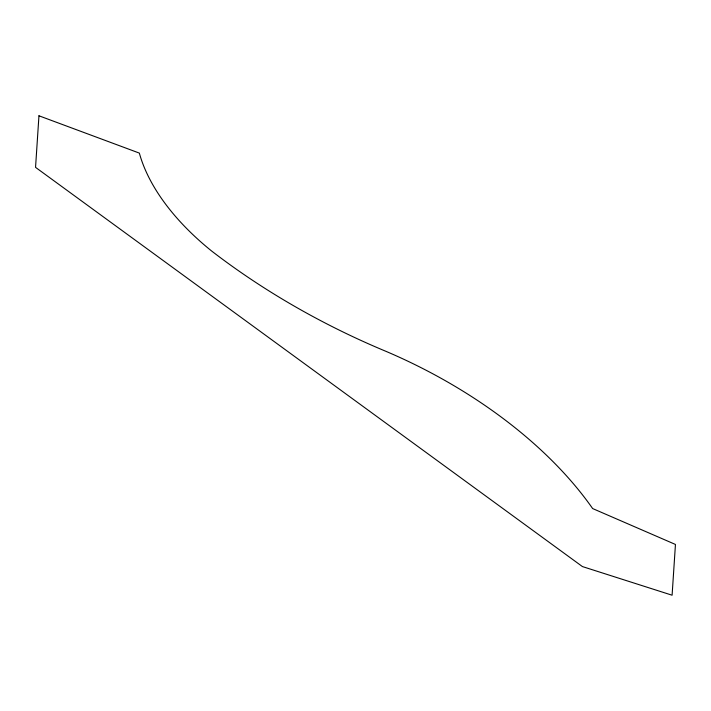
<?xml version="1.0" encoding="UTF-8"?>
<svg xmlns="http://www.w3.org/2000/svg" width="711" height="711" viewBox="0 0 711 711"><rect width="100%" height="100%" fill="white"/><g stroke="black" fill="none" stroke-linecap="round" stroke-linejoin="round"><path stroke-width="1.07" d="M38.954 115.786L35.55 167.361L582.416 566.569L672.099 595.214L675.45 544.457L592.645 508.561A329.229 185.535 24.6 0 0 386.073 351.385A453.325 255.462 24.6 0 1 211.709 251.081A215.877 121.652 24.6 0 1 139.347 153.096L38.954 115.786"/></g></svg>
